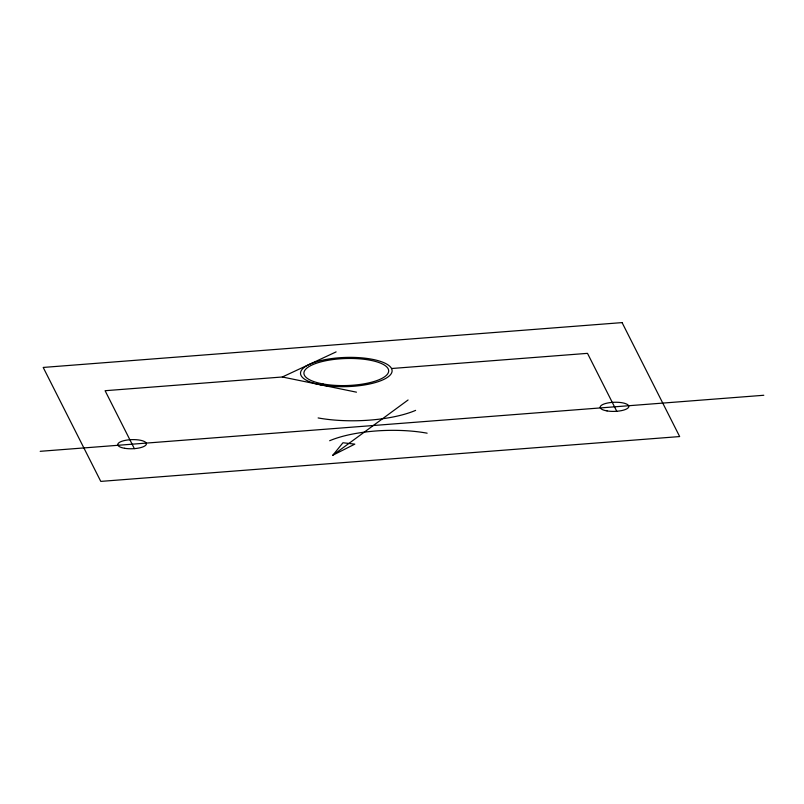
<?xml version="1.0" encoding="UTF-8"?>
<svg xmlns="http://www.w3.org/2000/svg" width="804" height="804" viewBox="0 0 804 804"><rect width="100%" height="100%" fill="white"/><g stroke="black" fill="none" stroke-linecap="round" stroke-linejoin="round"><path stroke-width="1.21" d="M332.836 455.235L342.956 442.753L354.815 444.14L332.836 455.235L408.08 399.98M134.368 448.642L105.093 390.714L282.335 376.986L336.112 351.891M391.518 368.523L587.493 353.348L616.769 411.276M40.2 451.315L763.8 395.266M282.335 376.986L356.473 392.171M415.608 410.382A73.295 23.376 -1.7 0 1 318.133 417.939M329.66 440.733A73.295 23.376 -1.7 0 1 427.135 433.185M622.085 322.605L43.205 367.438L100.781 481.395L679.661 436.562L622.085 322.605M124.65 448.29A14.321 4.563 -1.7 0 0 146.418 443.919A14.321 4.563 -1.7 0 0 125.273 440.361A14.321 4.563 -1.7 0 0 124.65 448.29M607.05 410.924A14.321 4.563 -1.7 0 0 628.818 406.553A14.321 4.563 -1.7 0 0 607.673 402.995A14.321 4.563 -1.7 0 0 607.05 410.924M323.077 383.96A42.391 13.517 -1.7 0 0 388.603 371.669A42.391 13.517 -1.7 0 0 327.208 360.463A42.391 13.517 -1.7 0 0 323.077 383.96M321.198 384.925A45.808 14.613 -1.7 0 0 392.02 371.639A45.808 14.613 -1.7 0 0 325.67 359.529A45.808 14.613 -1.7 0 0 321.198 384.925"/></g></svg>
